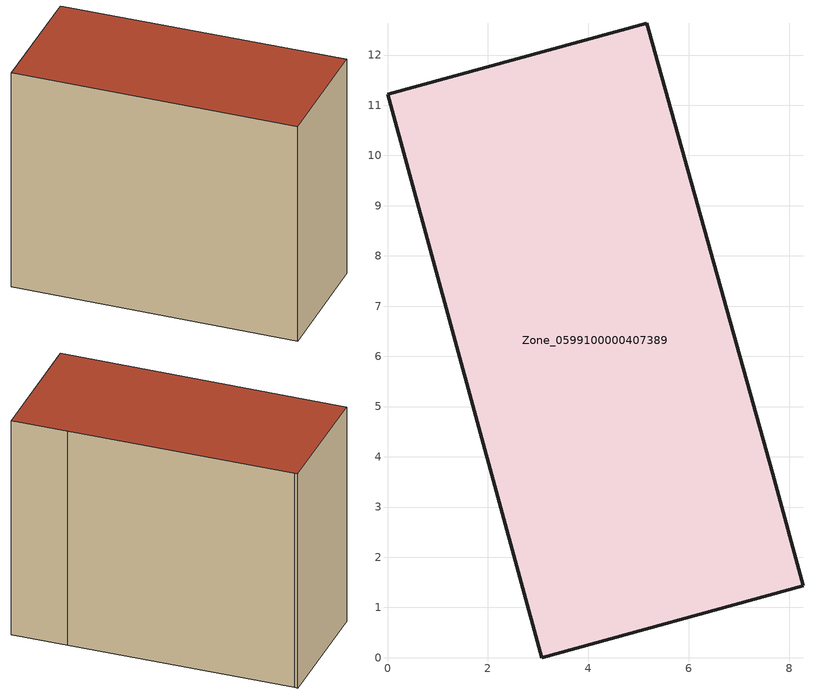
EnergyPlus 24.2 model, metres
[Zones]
Zone_0599100000407389
 floor ground (C_G): 0,11.22 5.16,12.63 5.2,12.49 7.67,3.66 8.27,1.43 3.07,0 z0
 wall outside (C_F): 3.07,0 8.27,1.43 7.67,3.66 5.2,12.49 5.16,12.63 0,11.22 3.07,0 z0:9.45
 roof outside (C_R): 5.16,12.63 0,11.22 3.07,0 8.27,1.43 7.67,3.66 5.2,12.49 z9.45
[BUILDING]
Pand.0599100000407389: North Axis=0; Terrain=City; Loads Convergence Tolerance Value=0.04; Temperature Convergence Tolerance Value=0.4; Solar Distribution=FullExterior; Maximum Number of Warmup Days=25; Minimum Number of Warmup Days=1
[Site:Location]
Rotterdam.The.Hague.AP_ZH_NLD Design_Conditions: Latitude=51.96; Longitude=4.45; Time Zone=1; Elevation=-4.5
[SITE:GROUNDTEMPERATURE:BUILDINGSURFACE]
18, 18, 18, 18, 18, 18, 18, 18, 18, 18, 18, 18
[MATERIAL] Thermal Absorptance=0.9; Solar Absorptance=0.7; Visible Absorptance=0.7
Name | Roughness | Thickness | Conductivity | Density | Specific Heat
G.TI.1992-2005 | MediumSmooth | 0.15 | 0.06 | 540 | 1210
F.TI.1992-2005 | Rough | 0.3 | 0.12 | 1920 | 840
R.TI.1992-2005 | MediumRough | 0.2 | 0.08 | 1500 | 1000
[CONSTRUCTION]
C_G: G.TI.1992-2005
C_F: F.TI.1992-2005
C_R: R.TI.1992-2005
[ZONE]
Zone_0599100000407389: Type=1; Multiplier=1; Ceiling Height=Autocalculate; Volume=Autocalculate; Floor Area=autocalculate; Part of Total Floor Area=Yes
[ZONEINFILTRATION:DESIGNFLOWRATE]
Infil_Zone_0599100000407389: Zone or ZoneList or Space or SpaceList=Zone_0599100000407389; Schedule=AlwaysOn; Design Flow Rate Calculation Method=Flow/Area; Flow Rate per Floor Area=0.0015; Constant Term Coefficient=1; Temperature Term Coefficient=0; Velocity Term Coefficient=0; Velocity Squared Term Coefficient=0
[HVACTEMPLATE:ZONE:IDEALLOADSAIRSYSTEM]
Zone_0599100000407389: Maximum Heating Supply Air Temperature=50; Minimum Cooling Supply Air Temperature=13; Maximum Heating Supply Air Humidity Ratio=0.0156; Minimum Cooling Supply Air Humidity Ratio=0.0077; Heating Limit=NoLimit; Cooling Limit=NoLimit; Dehumidification Control Type=ConstantSensibleHeatRatio; Cooling Sensible Heat Ratio=0.7; Dehumidification Setpoint=60; Humidification Control Type=None; Humidification Setpoint=30; Outdoor Air Method=None; Outdoor Air Flow Rate per Person=0.00944; Outdoor Air Flow Rate per Zone Floor Area=0; Outdoor Air Flow Rate per Zone=0; Demand Controlled Ventilation Type=None; Outdoor Air Economizer Type=NoEconomizer; Heat Recovery Type=None; Sensible Heat Recovery Effectiveness=0.7; Latent Heat Recovery Effectiveness=0.65
[ZONECONTROL:THERMOSTAT]
ThermostatControl_Zone_0599100000407389: Zone or ZoneList=Zone_0599100000407389; Control Type Schedule=DualSetpointControlType; Control 1=Thermostat_Zone_0599100000407389; Temperature Difference Between Cutout And Setpoint=0
[THERMOSTATSETPOINT:DUALSETPOINT]
Thermostat_Zone_0599100000407389: Heating Setpoint Temperature Schedule=HeatingSetpoint_Zone_0599100000407389; Cooling Setpoint Temperature Schedule=CoolingSetpoint_Zone_0599100000407389
[SCHEDULE:COMPACT]
HeatingSetpoint_Zone_0599100000407389: Through: 12/31, For: AllDays, Until: 24:00, 21
CoolingSetpoint_Zone_0599100000407389: Through: 12/31, For: AllDays, Until: 24:00, 24
DualSetpointControlType: Through: 12/31, For: AllDays, Until: 24:00, 4
AlwaysOn: Through: 12/31, For: AllDays, Until: 24:00, 1
